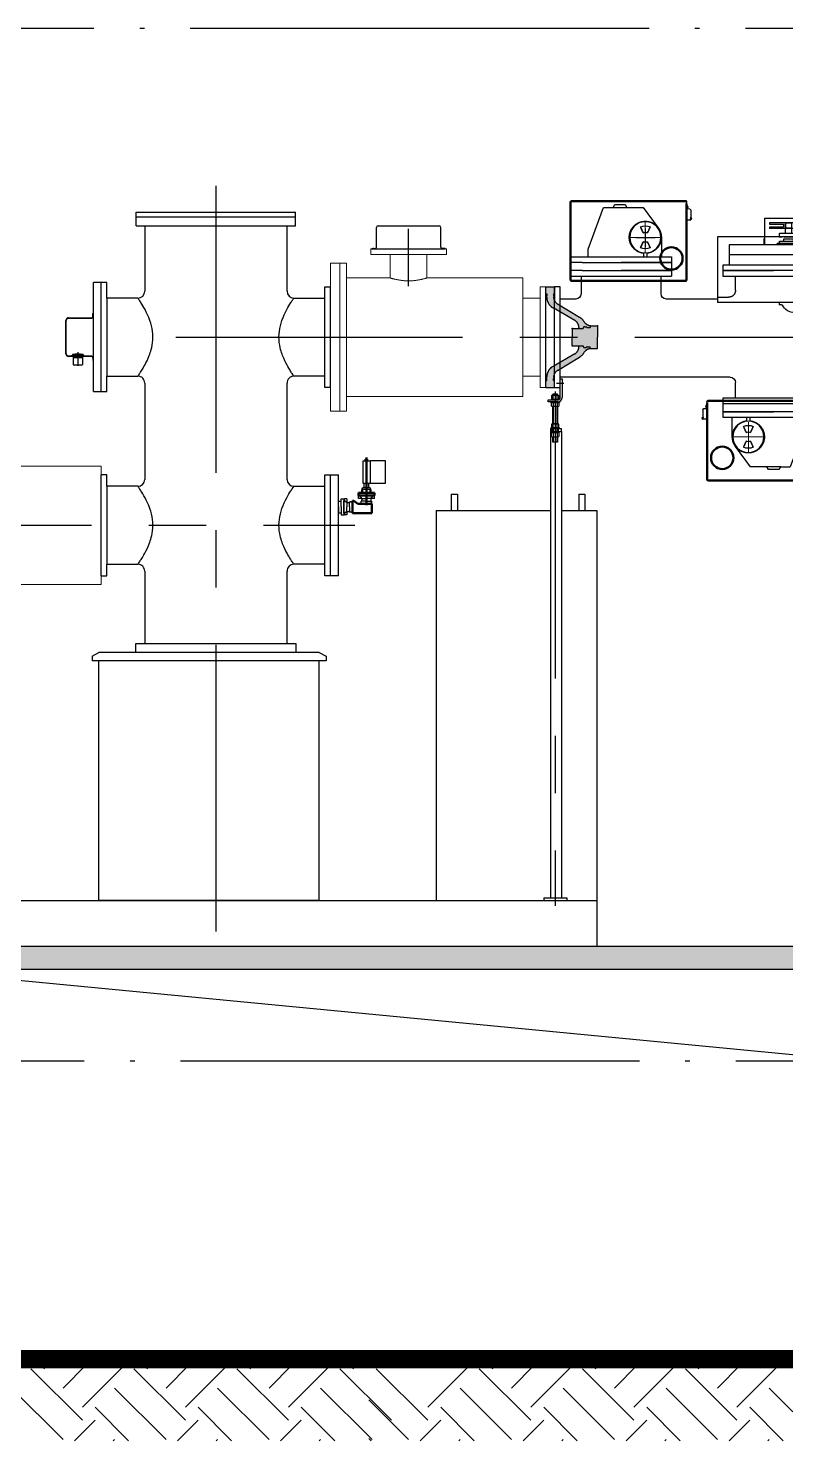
# Model space of a CAD drawing. Header units: millimetres. Extents: x 283073 to 367223, y 132052 to 191502.
# Drawn here: x 349493 to 352795, y 145501 to 151657 of the extents above; entities that cross this region are included whole.
import ezdxf

# ---------------------------------------------------------------- set-up
doc = ezdxf.new("R2010")
doc.units = ezdxf.units.MM
doc.header["$LTSCALE"] = 1000
for name, pattern in [('AM_ISO02W050x2', [3.75, 3, -0.75]), ('CENTER', [2, 1.25, -0.25, 0.25, -0.25]), ('DOTE', [2.42, 2, -0.2, 0.02, -0.2]), ('F', [0.75, 0.5, -0.25]), ('G', [2, 1.25, -0.25, 0.25, -0.25])]:
    doc.linetypes.add(name, pattern=pattern)
for name, color, linetype in [('01', 7, 'Continuous'), ('02', 1, 'Continuous'), ('04', 2, 'F'), ('05', 4, 'G'), ('10', 7, 'Continuous'), ('DOTE', 1, 'CENTER'), ('PUB_HATCH', 8, 'Continuous'), ('WALL', 255, 'Continuous')]:
    doc.layers.add(name, color=color, linetype=linetype)
doc.layers.add('AM_0N', color=7, linetype='Continuous', lineweight=50)

# ---------------------------------------------------------------- blocks, each defined once
blk = doc.blocks.new('户内Z型高位组合隔离接地开关')
at = {"color": 0, "linetype": 'Continuous', "lineweight": 0}
for p, q in [((-433.8, 440), (-433.8, 503)), ((-438.8, 435), (-501.8, 435)), ((-433.8, 435), (-436.3, 435)), ((-433.8, 435), (-433.8, 437.5)), ((-433.8, 435), (-431.3, 435)), ((-433.8, 435), (-433.8, 432.5)), ((-428.8, 435), (-365.8, 435)), ((-433.8, 430), (-433.8, 367)), ((-883, -499.1), (-883, -369.9)), ((-819.4, -434.5), (-946.6, -434.5))]:
    blk.add_line(p, q, dxfattribs=at)
at = {"layer": '01'}
for p, q in [((-627.2, 558.3), (-618.5, 559.1)), ((-618.3, 570.5), (-616.6, 570.5)), ((-618.3, 562.5), (-616.6, 562.5)), ((-616.6, 571), (-616.6, 562)), ((-615.8, 571), (-616.6, 571)), ((-616.6, 568.3), (-616.6, 570.5)), ((-616.6, 568.3), (-616.6, 570.5)), ((-616.6, 562.5), (-616.6, 564.6)), ((-616.6, 562.5), (-616.6, 564.6)), ((-616.6, 562), (-615.8, 562)), ((-615.8, 571.5), (-615.8, 562)), ((-615.8, 571.5), (-613.8, 571.5)), ((-615.8, 568.5), (-615.8, 571)), ((-615.8, 562), (-615.8, 564.5)), ((-613.8, 249), (-613.8, 588)), ((-301.3, 577.5), (-346.3, 577.5)), ((-634.3, 520.5), (-632.6, 520.5)), ((-634.3, 512.5), (-632.6, 512.5)), ((-631.8, 521), (-632.6, 521)), ((-632.6, 521), (-632.6, 512)), ((-632.6, 518.3), (-631.9, 518.5)), ((-631.9, 518), (-632.6, 518.3)), ((-632.6, 514.6), (-632.6, 518.3)), ((-631.9, 514.9), (-632.6, 514.6)), ((-632.6, 514.6), (-631.9, 514.5)), ((-632.6, 512), (-631.8, 512)), ((-631.9, 518.5), (-631.9, 514.5)), ((-631.8, 553.3), (-631.8, 518.5)), ((-631.8, 518.5), (-631.8, 521)), ((-631.8, 512), (-631.8, 514.5)), ((-631.8, 514.5), (-631.8, 511.5)), ((-613.8, 511.5), (-631.8, 511.5)), ((-1201, 436.9), (-1201, 151.4)), ((-1201, 436.9), (-786.6, 436.9)), ((-786.6, 436.9), (-749, 436.9)), ((-749, 436.9), (-749, 151.4)), ((-454.9, 480.3), (-442.9, 454.5)), ((-412.7, 480.3), (-424.7, 454.5)), ((-442.9, 415.5), (-454.9, 389.7)), ((-424.7, 415.5), (-412.7, 389.7)), ((-1186, 359), (-800, 359)), ((-108, 350.5), (-158, 350.5)), ((-158, 325.5), (-108, 325.5)), ((-108, 325.5), (-108, 350.5)), ((-108, 290.5), (-108, 325.5)), ((-502.2, 189.3), (-502.2, 265)), ((-158, 290.5), (-108, 290.5)), ((-108, 265.5), (-158, 265.5)), ((-153.8, 265), (-153.8, 189.3)), ((-108, 265.5), (-108, 290.5)), ((-1450, 220), (-1412, 220)), ((-1412, -220), (-1412, 220)), ((-1387, 220), (-1412, 220)), ((-1387, -220), (-1387, 220)), ((-63, 220), (-38, 220)), ((-63, -220), (-63, 220)), ((-38, -220), (-38, 220)), ((0, 220), (-38, 220)), ((-1257, 174.2), (-1387, 174.2)), ((-1201, 151.4), (-1085, 151.4)), ((-1153, 141.4), (-1153, 151.4)), ((-1151.5, 141.4), (-1153, 141.4)), ((-1151.5, 141.4), (-1144.5, 141.4)), ((-1142.1, 141.4), (-1144.5, 141.4)), ((-1085, 151.4), (-749, 151.4)), ((-1027.9, 141.4), (-1017, 141.4)), ((-1017, 151.4), (-1017, 141.4)), ((-749, 166), (-525.5, 166)), ((-130.5, 166), (-63, 166)), ((-1387, -174.2), (-1182.3, -174.2)), ((-803.7, -174.2), (-63, -174.2)), ((-803.7, -174.2), (-713, -174.2)), ((-1450, -220), (-1412, -220)), ((-1412, -220), (-1387, -220)), ((-1159, -197.5), (-1159, -265)), ((-827, -265), (-827, -197.5)), ((-38, -220), (-63, -220)), ((0, -220), (-38, -220)), ((-773, -265), (-1213, -265)), ((-1213, -265), (-1213, -290)), ((-1213, -290), (-773, -290)), ((-1213, -290), (-1213, -325)), ((-773, -292.5), (-773, -265)), ((-703, -620.5), (-703, -281.5)), ((-701, -298), (-703, -298)), ((-701, -298), (-701, -307.5)), ((-701, -301), (-701, -298.5)), ((-701, -298.5), (-700.2, -298.5)), ((-701, -307.5), (-701, -305)), ((-700.2, -307.5), (-701, -307.5)), ((-700.2, -298.5), (-700.2, -307.5)), ((-700.2, -301.2), (-700.2, -299)), ((-700.2, -301.2), (-700.2, -299)), ((-698.5, -299), (-700.2, -299)), ((-700.2, -307), (-700.2, -304.9)), ((-700.2, -307), (-700.2, -304.9)), ((-698.5, -307), (-700.2, -307)), ((-1213, -325), (-1213, -350)), ((-1088, -325), (-1213, -325)), ((-1213, -350), (-1088, -350)), ((-1132, -350), (-1132, -383)), ((-703, -358), (-685, -358)), ((-689.6, -311.2), (-698.3, -310.4)), ((-685, -316.2), (-685, -351)), ((-685, -348.5), (-684.2, -348.5)), ((-685, -351), (-685, -348.5)), ((-685, -357.5), (-685, -355)), ((-685, -355), (-685, -358)), ((-684.2, -357.5), (-685, -357.5)), ((-684.2, -351.2), (-684.9, -351)), ((-684.9, -351), (-684.9, -355)), ((-684.9, -351.5), (-684.2, -351.2)), ((-684.9, -354.6), (-684.2, -354.9)), ((-684.2, -354.9), (-684.9, -355)), ((-684.2, -348.5), (-684.2, -357.5)), ((-682.5, -349), (-684.2, -349)), ((-684.2, -354.9), (-684.2, -351.2)), ((-682.5, -357), (-684.2, -357)), ((-1132, -383), (-1088, -503.9)), ((-904.1, -389.2), (-892.1, -415)), ((-861.9, -389.2), (-873.9, -415)), ((-892.1, -454), (-904.1, -479.8)), ((-873.9, -454), (-861.9, -479.8))]:
    blk.add_line(p, q, dxfattribs=at)
at = {"layer": '01', "lineweight": 50}
for p, q in [((-613.8, 249), (-613.8, 583)), ((-609.8, 592), (-574.8, 592)), ((-574.8, 592), (-146.8, 592)), ((-146.8, 592), (-111.8, 592)), ((-107.8, 588), (-107.8, 249)), ((-107.8, 583), (-107.8, 249)), ((-574.8, 245), (-609.8, 245)), ((-575.8, 245), (-609.8, 245)), ((-146.8, 245), (-574.8, 245)), ((-111.8, 245), (-146.8, 245)), ((-1209, -281.5), (-1209, -620.5)), ((-1209, -286.5), (-1209, -620.5)), ((-1170, -277.5), (-1205, -277.5)), ((-742, -277.5), (-1170, -277.5)), ((-707, -277.5), (-742, -277.5)), ((-703, -620.5), (-703, -286.5)), ((-1205, -624.5), (-1170, -624.5)), ((-1170, -624.5), (-742, -624.5)), ((-742, -624.5), (-707, -624.5)), ((-741, -624.5), (-707, -624.5))]:
    blk.add_line(p, q, dxfattribs=at)
at = {"layer": '01', "ltscale": 20}
for p, q in [((-1102.5, 518), (-1102.5, 438)), ((-954.5, 518), (-1102.5, 518)), ((-954.5, 436.9), (-954.5, 518)), ((-1186, 315), (-1186, 403)), ((-1186, 403), (-1176, 403)), ((-1201, 315), (-1213, 315)), ((-1213, 315), (-1213, 290)), ((-1213, 290), (-1213, 265)), ((-1213, 290), (-1201, 290)), ((-1213, 265), (-1201, 265))]:
    blk.add_line(p, q, dxfattribs=at)
at = {"layer": '01', "linetype": 'Continuous', "lineweight": 15}
for p, q in [((-1450, 220), (-1450, -220)), ((0, 220), (0, -220))]:
    blk.add_line(p, q, dxfattribs=at)
at = {"layer": '01', "flags": 128}
for points in [[(-443.9, 456.7), (-445.6, 460.2), (-447.2, 463.6), (-448.7, 466.9), (-450.1, 470), (-451.4, 472.8), (-452.7, 475.6), (-453.9, 478), (-454.9, 480.3)], [(-423.7, 456.7), (-422, 460.2), (-420.4, 463.6), (-418.9, 466.9), (-417.5, 470), (-416.2, 472.8), (-414.9, 475.6), (-413.7, 478), (-412.7, 480.3)], [(-454.9, 389.7), (-453.9, 392), (-452.7, 394.4), (-451.4, 397.2), (-450.1, 400), (-448.7, 403.1), (-447.2, 406.4), (-445.6, 409.8), (-443.9, 413.3)], [(-412.7, 389.7), (-413.7, 392), (-414.9, 394.4), (-416.2, 397.2), (-417.5, 400), (-418.9, 403.1), (-420.4, 406.4), (-422, 409.8), (-423.7, 413.3)]]:
    blk.add_lwpolyline(points, dxfattribs=at)
at = {"layer": '01'}
for points in [[(-893.1, -412.8), (-894.8, -409.3), (-896.4, -405.9), (-897.9, -402.6), (-899.3, -399.5), (-900.6, -396.7), (-901.9, -393.9), (-903.1, -391.5), (-904.1, -389.2)], [(-872.9, -412.8), (-871.2, -409.3), (-869.6, -405.9), (-868.1, -402.6), (-866.7, -399.5), (-865.4, -396.7), (-864.1, -393.9), (-862.9, -391.5), (-861.9, -389.2)], [(-904.1, -479.8), (-903.1, -477.5), (-901.9, -475.1), (-900.6, -472.3), (-899.3, -469.5), (-897.9, -466.4), (-896.4, -463.1), (-894.8, -459.7), (-893.1, -456.2)], [(-861.9, -479.8), (-862.9, -477.5), (-864.1, -475.1), (-865.4, -472.3), (-866.7, -469.5), (-868.1, -466.4), (-869.6, -463.1), (-871.2, -459.7), (-872.9, -456.2)]]:
    blk.add_lwpolyline(points, dxfattribs=at)
for centre in [(-433.8, 435), (-883, -434.5)]:
    blk.add_circle(centre, 68, dxfattribs=at)
at = {"layer": '01', "lineweight": 50}
for centre in [(-547.5, 343.3), (-769.3, -526.2)]:
    blk.add_circle(centre, 48.9, dxfattribs=at)
at = {"layer": '01'}
for centre, radius, start, end in [((-626.8, 553.3), 5, 95, 180), ((-613.2, 566.5), 6.5, 142.456, 217.544), ((-618.8, 562), 3, 275, 0), ((-618.3, 562.6), 0.1, 217.544, 269.999), ((-629.2, 516.5), 6.5, 142.456, 217.544), ((-634.3, 520.4), 0.1, 90.001, 142.456), ((-634.3, 512.6), 0.1, 217.544, 269.999), ((-433.8, 435), 50, 65, 115), ((-433.8, 435), 21.5, 65, 115), ((-433.8, 435), 50, 245, 295), ((-433.8, 435), 21.5, 245, 295), ((-525.5, 189.3), 23.3, 270, 0), ((-130.5, 189.3), 23.3, 180, 270), ((-1142.1, 137.4), 4, 26.94436, 90), ((-1085, 166.4), 60, 206.94436, 333.05564), ((-1027.9, 137.4), 4, 90, 153.05564), ((-1182.3, -197.5), 23.3, 0, 90), ((-803.7, -197.5), 23.3, 90, 180), ((-698, -307.5), 3, 180, 265), ((-698.5, -306.9), 0.1, 270.001, 322.456), ((-703.6, -303), 6.5, 322.456, 37.544), ((-690, -316.2), 5, 0, 85), ((-682.5, -349.1), 0.1, 37.544, 89.999), ((-682.5, -356.9), 0.1, 270.001, 322.456), ((-687.6, -353), 6.5, 322.456, 37.544), ((-883, -434.5), 50, 65, 115), ((-883, -434.5), 21.5, 65, 115), ((-883, -434.5), 50, 245, 295), ((-883, -434.5), 21.5, 245, 295)]:
    blk.add_arc(centre, radius, start, end, dxfattribs=at)
at = {"layer": '01', "lineweight": 50}
for centre, start, end in [((-609.8, 588), 90, 180), ((-111.8, 588), 0, 90), ((-609.8, 249), 180, 270), ((-609.8, 249), 180, 270), ((-111.8, 249), 270, 0), ((-1205, -281.5), 90, 180), ((-707, -281.5), 0, 90), ((-1205, -620.5), 180, 270), ((-707, -620.5), 270, 0), ((-707, -620.5), 270, 0)]:
    blk.add_arc(centre, 4, start, end, dxfattribs=at)
at = {"layer": '02'}
for p, q in [((-392.4, 435), (-477.3, 435)), ((-433.8, 472.5), (-433.8, 392.2))]:
    blk.add_line(p, q, dxfattribs=at)
at = {"layer": '04', "linetype": 'AM_ISO02W050x2'}
for p, q in [((-619.7, 567), (-617.8, 567)), ((-619.7, 565.9), (-617.8, 565.9)), ((-619.3, 568.7), (-617.3, 566.5)), ((-619.3, 564.3), (-617.3, 566.5)), ((-617.8, 567), (-617.8, 565.9)), ((-635.7, 517), (-633.8, 517)), ((-635.7, 515.9), (-633.8, 515.9)), ((-635.3, 518.7), (-633.3, 516.5)), ((-635.3, 514.3), (-633.3, 516.5)), ((-633.8, 517), (-633.8, 515.9)), ((-697.5, -300.8), (-699.5, -303)), ((-697.5, -305.2), (-699.5, -303)), ((-699, -302.5), (-699, -303.6)), ((-697.1, -302.5), (-699, -302.5)), ((-697.1, -303.6), (-699, -303.6)), ((-681.5, -350.8), (-683.5, -353)), ((-681.5, -355.2), (-683.5, -353)), ((-683, -352.5), (-683, -353.6)), ((-681.1, -352.5), (-683, -352.5)), ((-681.1, -353.6), (-683, -353.6))]:
    blk.add_line(p, q, dxfattribs=at)
at = {"layer": '04', "ltscale": 20}
for p, q in [((-423.8, 565.5), (-489.9, 476.8)), ((-251, 565.5), (-423.8, 565.5)), ((-346.3, 577.5), (-353.2, 565.5)), ((-294.4, 565.5), (-301.3, 577.5)), ((-184.8, 383.5), (-251, 565.5)), ((-1102.5, 435.3), (-1102.5, 403)), ((-1101.5, 435.1), (-1101.5, 403)), ((-955.5, 403), (-955.5, 434.5)), ((-954.5, 403), (-954.5, 434.3)), ((-503.8, 435), (-503.8, 350.5)), ((-1172.3, 403), (-800, 403)), ((-1108, 408), (-1108, 403)), ((-1108, 408), (-1102.5, 408)), ((-1101.5, 408), (-1008, 408)), ((-1019, 418), (-1097, 418)), ((-1097, 418), (-1097, 408)), ((-1037, 428), (-1079, 428)), ((-1079, 428), (-1079, 418)), ((-1037, 418), (-1037, 428)), ((-1019, 408), (-1019, 418)), ((-1008, 403), (-1008, 408)), ((-952.5, 430), (-954.5, 430)), ((-952.5, 403), (-952.5, 430)), ((-800, 403), (-800, 315)), ((-503.8, 378.4), (-503.8, 350.5)), ((-184.8, 350.5), (-184.8, 383.5)), ((-773, 315), (-1201, 315)), ((-773, 290), (-773, 315)), ((-407, 350.5), (-548, 350.5)), ((-548, 350.5), (-548, 325.5)), ((-158, 325.5), (-548, 325.5)), ((-548, 325.5), (-328, 325.5)), ((-548, 325.5), (-548, 290.5)), ((-439.8, 365.3), (-439.8, 350.5)), ((-427.8, 350.5), (-427.8, 365.3)), ((-158, 350.5), (-407, 350.5)), ((-1201, 290), (-773, 290)), ((-1201, 265), (-880.5, 265)), ((-1159, 265), (-1159, 204.2)), ((-773, 290), (-993, 290)), ((-880.5, 265), (-773, 265)), ((-827, 249), (-827, 265)), ((-827, 204.1), (-827, 249)), ((-773, 265), (-773, 290)), ((-328, 290.5), (-548, 290.5)), ((-548, 290.5), (-328, 290.5)), ((-548, 290.5), (-548, 265.5)), ((-328, 265.5), (-548, 265.5)), ((-158, 290.5), (-328, 290.5)), ((-158, 265.5), (-328, 265.5)), ((-1189, 174.2), (-1257, 174.2)), ((-753.2, 174.2), (-797, 174.1)), ((-773, -325), (-773, -292.5)), ((-1088, -325), (-773, -325)), ((-1088, -350), (-914, -350)), ((-773, -325), (-993, -325)), ((-914, -350), (-773, -350)), ((-889, -350), (-889, -364.8)), ((-877, -364.8), (-877, -350)), ((-813, -434.5), (-813, -350)), ((-813, -377.9), (-813, -350)), ((-773, -350), (-773, -325)), ((-893, -565), (-826.9, -476.3)), ((-1088, -503.9), (-1065.8, -565)), ((-1025, -565), (-1065.8, -565)), ((-1025, -565), (-893, -565)), ((-1022.4, -565), (-1015.5, -577)), ((-1015.5, -577), (-970.5, -577)), ((-970.5, -577), (-963.6, -565))]:
    blk.add_line(p, q, dxfattribs=at)
at = {"layer": '04'}
for p, q in [((-1087.5, 498.4), (-974.5, 498.4)), ((-1071, 497.4), (-1072, 498.4)), ((-1071, 497.4), (-1071, 473.4)), ((-1071, 497.4), (-1045, 497.4)), ((-1045, 497.4), (-1044, 498.4)), ((-1045, 497.4), (-1045, 473.4)), ((-974.5, 498.4), (-974.5, 491.9)), ((-1097, 451.9), (-1098, 450.9)), ((-1098, 450.9), (-1098, 436.9)), ((-1039, 436.9), (-1098, 436.9)), ((-1097, 451.9), (-1077.5, 451.9)), ((-1087.9, 473.4), (-974.5, 473.4)), ((-1077.5, 451.9), (-1071.5, 451.9)), ((-1071, 474.4), (-1072, 473.4)), ((-1071.5, 451.9), (-1044.5, 451.9)), ((-1071, 474.4), (-1045, 474.4)), ((-1045, 474.4), (-1044, 473.4)), ((-1044.5, 451.9), (-1039, 451.9)), ((-1039, 451.9), (-1019, 451.9)), ((-974.5, 491.9), (-1035.5, 491.9)), ((-1035.5, 491.9), (-1035.5, 479.9)), ((-1035.5, 479.9), (-974.5, 479.9)), ((-1018, 436.9), (-1031, 436.9)), ((-1018, 450.9), (-1019, 451.9)), ((-1018, 450.9), (-1018, 436.9)), ((-974.5, 479.9), (-974.5, 473.4))]:
    blk.add_line(p, q, dxfattribs=at)
at = {"layer": '04', "ltscale": 5}
for p, q in [((-1071.8, 473.4), (-1071.8, 498.4)), ((-1044.2, 473.4), (-1044.2, 498.4))]:
    blk.add_line(p, q, dxfattribs=at)
at = {"layer": '04', "ltscale": 0.5}
for p, q in [((-1071.5, 473.4), (-1071.5, 451.9)), ((-1044.5, 451.9), (-1044.5, 473.4))]:
    blk.add_line(p, q, dxfattribs=at)
at = {"layer": '04', "ltscale": 20}
for centre, radius, start, end in [((-433.8, 435), 70, 274.9171, 265.0829), ((-1189, 204.2), 30, 270, 0), ((-797, 204.1), 30, 180, 270.02537), ((-883, -434.5), 70, 94.9171, 85.0829)]:
    blk.add_arc(centre, radius, start, end, dxfattribs=at)
at = {"layer": 'AM_0N'}
for p, q in [((-632.6, 518.3), (-632.6, 520.5)), ((-632.6, 518.3), (-632.6, 520.5)), ((-632.6, 512.5), (-632.6, 514.6)), ((-632.6, 512.5), (-632.6, 514.6)), ((-684.2, -351.2), (-684.2, -349)), ((-684.2, -351.2), (-684.2, -349)), ((-684.2, -357), (-684.2, -354.9)), ((-684.2, -357), (-684.2, -354.9))]:
    blk.add_line(p, q, dxfattribs=at)
for centre, start, end in [((-618.3, 570.4), 90.001, 142.456), ((-698.5, -299.1), 37.544, 89.999)]:
    blk.add_arc(centre, 0.1, start, end, dxfattribs=at)
blk = doc.blocks.new('户内死盆')
at = {"layer": '04'}
blk.add_hatch(color=256, dxfattribs=at).paths.add_polyline_path([(167.4, -153.8, 0.134383), (147.3, -132.8), (51, -75, -0.26336), (34, -45), (38, -45), (38, -39.6), (33.2, -39.6), (33.2, -31), (38, -31), (38, 0), (0, 0), (0, -31), (4.8, -31), (4.8, -39.6), (0, -39.6), (0, -45), (4, -45, 0.268565), (31.6, -92.7), (126.4, -147.1, -0.268565), (144, -177.5), (144, -182.5), (162.6, -182.5), (162.6, -182.5), (162.6, -182.5), (115, -182.5), (115, -220), (115, -257.5), (144.2, -257.5), (144, -257.7), (144, -262.5, -0.268565), (126.4, -292.9), (31.6, -347.3, 0.268565), (4, -395), (0, -395), (0, -399.7), (0.7, -400.4), (4.8, -400.4), (4.8, -409), (0, -409), (0, -440), (38, -440), (38, -409), (33.2, -409), (33.2, -400.4), (38, -400.4), (38, -395), (34, -395, -0.26336), (51, -365), (147.3, -307.2, 0.134383), (167.4, -286.2, -0.202595), (194, -270), (194, -270), (225, -270), (225, -220), (225, -170.5), (224.5, -170), (194, -170), (194, -171.3), (192.4, -169.7, -0.191905)])
for p, q in [((0, -440), (0, 0)), ((0, 0), (38, 0)), ((38, 0), (38, -31)), ((0, -31), (4.8, -31)), ((0, -39.6), (4.8, -39.6)), ((0, -39.6), (0, -45)), ((0, -45), (4, -45)), ((4.8, -31), (4.8, -39.6)), ((33.2, -31), (33.2, -39.6)), ((33.2, -31), (38, -31)), ((33.2, -39.6), (38, -39.6)), ((34, -45), (38, -45)), ((38, -31), (38, -61.2)), ((38, -39.6), (38, -45)), ((126.4, -147.1), (31.6, -92.7)), ((51, -75), (147.3, -132.8)), ((115, -182.5), (162.6, -182.5)), ((115, -182.5), (115, -220)), ((144, -177.5), (144, -182.5)), ((162.6, -182), (162.6, -182.5)), ((162.6, -182.5), (162.6, -182.5)), ((170.1, -174.5), (174.8, -174.5)), ((179.7, -177.5), (194, -177.5)), ((194, -171.3), (192.4, -169.7)), ((194, -170), (225, -170)), ((194, -170), (194, -177.5)), ((225, -170.5), (224.5, -170)), ((225, -170), (225, -220)), ((115, -257.5), (115, -220)), ((225, -270), (225, -220)), ((126.4, -292.9), (31.6, -347.3)), ((51, -365), (147.3, -307.2)), ((115, -257.5), (162.6, -257.5)), ((144, -257.7), (144.2, -257.5)), ((144, -262.5), (144, -257.5)), ((162.6, -258), (162.6, -257.5)), ((170.1, -265.5), (174.8, -265.5)), ((179.7, -262.5), (194, -262.5)), ((194, -270), (194, -262.5)), ((194, -270), (225, -270)), ((0, -395), (4, -395)), ((0, -400.4), (0, -395)), ((0.7, -400.4), (0, -399.7)), ((0, -400.4), (4.8, -400.4)), ((0, -409), (4.8, -409)), ((4.8, -409), (4.8, -400.4)), ((33.2, -409), (33.2, -400.4)), ((33.2, -400.4), (38, -400.4)), ((33.2, -409), (38, -409)), ((34, -395), (38, -395)), ((38, -440), (38, -381.6)), ((38, -400.4), (38, -395)), ((0, -440), (38, -440))]:
    blk.add_line(p, q, dxfattribs=at)
for centre, radius, start, end in [((59, -45), 55, 180, 240.13173), ((69, -45), 35, 180, 239.0175), ((109, -177.5), 35, 0, 60.13173), ((119, -180), 55, 28.40263, 59.0175), ((170.1, -182), 7.5, 90, 180), ((199.8, -130.4), 40, 215.84772, 261.65907), ((174.8, -177.3), 2.8, 27.664, 90), ((179.7, -174.7), 2.8, 207.664, 270), ((109, -262.5), 35, 299.86827, 0), ((119, -260), 55, 300.9825, 331.59737), ((170.1, -258), 7.5, 180, 270), ((199.8, -309.6), 40, 98.34093, 144.15228), ((174.8, -262.7), 2.8, 270, 332.336), ((179.7, -265.3), 2.8, 90, 152.336), ((59, -395), 55, 119.86827, 180), ((69, -395), 35, 120.9825, 180)]:
    blk.add_arc(centre, radius, start, end, dxfattribs=at)
for p in [(0, -45), (0, -45), (115, -182.5), (144, -182.5), (194, -170)]:
    blk.add_point(p, dxfattribs=at)
at = {"layer": '04', "color": 0, "linetype": 'ByBlock'}
for p in [(225, -170), (225, -170), (115, -256), (176.1, -277.3), (22.4, -353.9), (0, -395)]:
    blk.add_point(p, dxfattribs=at)
blk = doc.blocks.new('Z型间隔高位CT支撑')
at = {"layer": '01'}
for p, q in [((0, -62), (0, 20)), ((0, 20), (8, 20)), ((8, 20), (8, -62)), ((-38.6, -52.7), (-38.6, -68.3)), ((-34.5, -51.5), (-9.8, -51.5)), ((-32, -46.5), (-32, -51.5)), ((-12, -46.5), (-32, -46.5)), ((-30.4, -68.3), (-30.4, -52.7)), ((-13.9, -68.3), (-13.9, -52.7)), ((-12, -51.5), (-12, -46.5)), ((-5.6, -68.3), (-5.6, -52.7)), ((-52, -72), (-10, -72)), ((-52, -80), (-52, -72)), ((-10, -80), (-52, -80)), ((-40.5, -83), (-40.5, -80)), ((-40.5, -80), (-33, -80)), ((-33, -83), (-40.5, -83)), ((-38.6, -98.7), (-38.6, -83)), ((-38.6, -83), (-5.6, -83)), ((-37.1, -69.5), (-37.1, -72)), ((-6.9, -69.5), (-37.1, -69.5)), ((-37.1, -72), (-6.9, -72)), ((-34.5, -69.5), (-9.8, -69.5)), ((-34.5, -99.8), (-9.8, -99.8)), ((-33, -72), (-11, -72)), ((-33, -80), (-11, -80)), ((-11, -83), (-33, -83)), ((-32, -176), (-32, -99.8)), ((-30.4, -83), (-30.4, -98.7)), ((-22, -72), (-23.3, -69.5)), ((-20.8, -72), (-22, -69.5)), ((-13.9, -83), (-13.9, -98.7)), ((-12, -99.8), (-12, -176)), ((-11, -80), (-3.5, -80)), ((-3.5, -83), (-11, -83)), ((-6.9, -72), (-6.9, -69.5)), ((-5.6, -83), (-5.6, -98.7)), ((-3.5, -80), (-3.5, -83)), ((-38.6, -177.2), (-38.6, -192.8)), ((-34.5, -176), (-9.8, -176)), ((-30.4, -192.8), (-30.4, -177.2)), ((-13.9, -192.8), (-13.9, -177.2)), ((-5.6, -192.8), (-5.6, -177.2)), ((-35, -197), (-42, -197)), ((-42, -197), (6, -197)), ((-42, -197), (-42, -209)), ((-42, -209), (6, -209)), ((-42, -209), (-42, -2241.3)), ((-33, -194), (-40.5, -194)), ((-40.5, -194), (-40.5, -197)), ((-40.5, -197), (-33, -197)), ((-40.5, -209), (-33, -209)), ((-40.5, -212), (-40.5, -209)), ((-33, -212), (-40.5, -212)), ((-38.6, -231.3), (-38.6, -215.7)), ((-37.1, -212), (-6.9, -212)), ((-37.1, -214.5), (-37.1, -212)), ((-6.9, -214.5), (-37.1, -214.5)), ((-35, -209), (-35, -197)), ((-34.5, -214.5), (-9.8, -214.5)), ((-34.5, -232.5), (-9.8, -232.5)), ((-11, -194), (-33, -194)), ((-33, -197), (-11, -197)), ((-33, -209), (-11, -209)), ((-11, -212), (-33, -212)), ((-32, -209), (-32, -197)), ((-32, -256.5), (-32, -232.5)), ((-30.4, -215.7), (-30.4, -231.3)), ((-22, -212), (-23.3, -214.5)), ((-20.8, -212), (-22, -214.5)), ((-13.9, -215.7), (-13.9, -231.3)), ((-12, -197), (-12, -209)), ((-12, -232.5), (-12, -256.5)), ((-3.5, -194), (-11, -194)), ((-11, -197), (-3.5, -197)), ((-11, -209), (-3.5, -209)), ((-3.5, -212), (-11, -212)), ((-9, -197), (-9, -209)), ((-6.9, -212), (-6.9, -214.5)), ((-5.6, -215.7), (-5.6, -231.3)), ((-3.5, -197), (-3.5, -194)), ((-3.5, -209), (-3, -209)), ((-3.5, -209), (-3.5, -212)), ((6, -209), (6, -197)), ((6, -209), (6, -2241.3)), ((-12, -256.5), (-32, -256.5)), ((-72, -2241.3), (-72, -2253.3)), ((-72, -2241.3), (28, -2241.3)), ((28, -2241.3), (28, -2253.3))]:
    blk.add_line(p, q, dxfattribs=at)
for centre, radius, start, end in [((-34.5, -59.4), 7.93, 58.72282, 121.28169), ((-22.1, -81.5), 30, 74.06195, 105.93805), ((-9.8, -59.4), 7.93, 58.71664, 121.27718), ((-34.5, -61.6), 7.93, 238.71831, 301.27718), ((-34.5, -91.9), 7.93, 238.71664, 301.27718), ((-22.1, -39.5), 30, 254.06195, 285.93805), ((-22.1, -69.8), 30, 254.06195, 285.93805), ((-9.8, -61.6), 7.93, 238.72282, 301.28336), ((-9.8, -91.9), 7.93, 238.72282, 301.28336), ((-10, -62), 18, 270, 0), ((-10, -62), 10, 270, 0), ((-34.5, -183.9), 7.93, 58.72282, 121.28336), ((-22.1, -206), 30, 74.06195, 105.93805), ((-9.8, -183.9), 7.93, 58.71664, 121.27718), ((-34.5, -186.1), 7.93, 238.71664, 301.27718), ((-34.5, -222.4), 7.93, 58.72115, 121.28336), ((-34.5, -224.6), 7.93, 238.71664, 301.27885), ((-22.1, -164), 30, 254.06195, 285.93805), ((-22.1, -244.5), 30, 74.06172, 105.93828), ((-22.1, -202.5), 30, 254.06172, 285.93828), ((-9.8, -186.1), 7.93, 238.72282, 301.28336), ((-9.8, -222.4), 7.93, 58.71498, 121.27885), ((-9.8, -224.6), 7.93, 238.72115, 301.28502)]:
    blk.add_arc(centre, radius, start, end, dxfattribs=at)
at = {"layer": '02'}
for p, q in [((-29, -51.5), (-29, -46.5)), ((-15, -46.5), (-15, -51.5)), ((-29, -176), (-29, -99.8)), ((-15, -99.8), (-15, -176)), ((-29, -209), (-29, -197)), ((-29, -256.5), (-29, -232.5)), ((-15, -197), (-15, -209)), ((-15, -232.5), (-15, -256.5))]:
    blk.add_line(p, q, dxfattribs=at)
at = {"layer": '05'}
for p, q in [((16, 0), (-16, 0)), ((-22, -35.4), (-22, -2276.6))]:
    blk.add_line(p, q, dxfattribs=at)
blk = doc.blocks.new('户内U型间隔低位976CT')
at = {"layer": '01'}
for p, q in [((296, 392), (296, 478)), ((303, 485), (569, 485)), ((576, 392), (576, 478)), ((276, 385), (276, 387)), ((276, 387), (291, 387)), ((276, 385), (291, 385)), ((291, 385), (581, 385)), ((596, 387), (581, 387)), ((581, 385), (596, 385)), ((596, 385), (596, 387))]:
    blk.add_line(p, q, dxfattribs=at)
at = {"layer": '01', "linetype": 'Continuous', "lineweight": 15}
for p, q in [((271, 385), (601, 385)), ((271, 360), (271, 385)), ((601, 360), (601, 385)), ((106, -322.5), (106, 322.5)), ((106, 322.5), (136, 322.5)), ((136, -322.5), (136, 322.5)), ((136, 322.5), (166, 322.5)), ((166, -322.5), (166, 322.5)), ((271, 360), (601, 360)), ((166, 258), (356, 258)), ((516, 258), (974, 258)), ((974, 258), (976, 256)), ((976, -256), (976, 256)), ((25, 220), (0, 220)), ((0, 220), (0, -220)), ((25, -220), (25, 220)), ((25, 170), (106, 170)), ((25, -170), (106, -170)), ((0, -220), (25, -220)), ((166, -258), (974, -258)), ((974, -258), (976, -256)), ((106, -322.5), (136, -322.5)), ((136, -322.5), (166, -322.5))]:
    blk.add_line(p, q, dxfattribs=at)
at = {"layer": '01'}
for centre, radius, start, end in [((303, 478), 7, 90, 180), ((569, 478), 7, 0, 90), ((291, 392), 5, 270, 0), ((581, 392), 5, 180, 270)]:
    blk.add_arc(centre, radius, start, end, dxfattribs=at)
at = {"layer": '01', "linetype": 'Continuous', "lineweight": 15}
for points in [[(356, 360), (356, 258)], [(516, 258), (516, 360)]]:
    blk.add_open_spline(points, degree=1, dxfattribs=at)
for points, knots in [([(356, 258), (356, 258), (356, 258), (356.3, 257.9), (357.2, 257.6), (358.7, 257.2), (360.6, 256.6), (363, 255.9), (365.8, 255.1), (369.2, 254.2), (373, 253.2), (377.3, 252.2), (382, 251.2), (387.1, 250.1), (392.7, 249.1), (398.5, 248.1), (404.7, 247.3), (411, 246.5), (417.2, 246), (423.4, 245.6), (429.6, 245.3), (433.9, 245.3), (436, 245.3)], [0, 0, 0, 0, 0.010535, 0.061735, 0.114077, 0.166812, 0.217105, 0.267733, 0.319394, 0.371403, 0.423398, 0.475735, 0.529139, 0.582909, 0.636505, 0.690479, 0.745668, 0.801289, 0.850143, 0.899311, 0.94948, 1, 1, 1, 1]), ([(436, 245.3), (438.1, 245.3), (442.5, 245.3), (448.9, 245.6), (455.4, 246), (461.7, 246.6), (467.8, 247.3), (473.6, 248.1), (479.2, 249.1), (484.6, 250.1), (489.7, 251.1), (494.4, 252.1), (498.8, 253.2), (502.8, 254.2), (506.3, 255.2), (509.3, 256), (511.8, 256.7), (513.7, 257.3), (515.1, 257.7), (515.9, 258), (515.9, 258), (516, 258)], [0, 0, 0, 0, 0.050967, 0.102304, 0.154793, 0.207674, 0.258639, 0.309945, 0.362304, 0.415018, 0.467546, 0.520423, 0.574398, 0.628755, 0.682357, 0.736345, 0.791578, 0.847255, 0.899202, 0.951532, 1, 1, 1, 1])]:
    blk.add_open_spline(points, degree=3, knots=knots, dxfattribs=at)
at = {"layer": '05', "ltscale": 0.2}
blk.add_line((436, 222.7), (436, 489.4), dxfattribs=at)
at = {"layer": '05'}
for p, q in [((283, 382.4), (283, 388.8)), ((589, 382.4), (589, 389.6))]:
    blk.add_line(p, q, dxfattribs=at)
blk = doc.blocks.new('户内Z型间隔高位938CT')
at = {"layer": '01'}
for p, q in [((200, 392), (200, 478)), ((207, 485), (473, 485)), ((480, 392), (480, 478)), ((180, 387), (195, 387)), ((180, 385), (180, 387)), ((180, 385), (195, 385)), ((195, 385), (485, 385)), ((500, 387), (485, 387)), ((485, 385), (500, 385)), ((500, 385), (500, 387))]:
    blk.add_line(p, q, dxfattribs=at)
at = {"layer": '01', "linetype": 'Continuous', "lineweight": 15}
for p, q in [((175, 360), (175, 385)), ((175, 385), (505, 385)), ((505, 360), (505, 385)), ((0, -322.5), (0, 322.5)), ((0, 322.5), (40, 322.5)), ((40, -322.5), (40, 322.5)), ((40, 322.5), (70, 322.5)), ((70, -322.5), (70, 322.5)), ((175, 360), (505, 360)), ((70, 258), (260, 258)), ((420, 258), (838, 258)), ((838, -258), (838, 258)), ((913, -220), (913, 220)), ((936, 220), (913, 220)), ((938, 218), (936, 220)), ((938, -218), (938, 218)), ((838, 170), (913, 170)), ((838, -170), (913, -170)), ((936, -220), (913, -220)), ((936, -220), (938, -218)), ((70, -258), (838, -258)), ((0, -322.5), (40, -322.5)), ((40, -322.5), (70, -322.5))]:
    blk.add_line(p, q, dxfattribs=at)
at = {"layer": '01'}
for centre, radius, start, end in [((207, 478), 7, 90, 180), ((473, 478), 7, 0, 90), ((195, 392), 5, 270, 0), ((485, 392), 5, 180, 270)]:
    blk.add_arc(centre, radius, start, end, dxfattribs=at)
at = {"layer": '01', "linetype": 'Continuous', "lineweight": 15}
for points in [[(260, 360), (260, 258)], [(420, 258), (420, 360)]]:
    blk.add_open_spline(points, degree=1, dxfattribs=at)
for points, knots in [([(260, 258), (260, 258), (260, 258), (260.3, 257.9), (261.2, 257.6), (262.7, 257.2), (264.6, 256.6), (267, 255.9), (269.8, 255.1), (273.2, 254.2), (277, 253.2), (281.3, 252.2), (286, 251.2), (291.1, 250.1), (296.7, 249.1), (302.5, 248.1), (308.7, 247.3), (315, 246.5), (321.2, 246), (327.4, 245.6), (333.6, 245.3), (337.9, 245.3), (340, 245.3)], [0, 0, 0, 0, 0.010535, 0.061735, 0.114077, 0.166812, 0.217105, 0.267733, 0.319394, 0.371403, 0.423398, 0.475735, 0.529139, 0.582909, 0.636505, 0.690479, 0.745668, 0.801289, 0.850143, 0.899311, 0.94948, 1, 1, 1, 1]), ([(340, 245.3), (342.1, 245.3), (346.5, 245.3), (352.9, 245.6), (359.4, 246), (365.7, 246.6), (371.8, 247.3), (377.6, 248.1), (383.2, 249.1), (388.6, 250.1), (393.7, 251.1), (398.4, 252.1), (402.8, 253.2), (406.8, 254.2), (410.3, 255.2), (413.3, 256), (415.8, 256.7), (417.7, 257.3), (419.1, 257.7), (419.9, 258), (419.9, 258), (420, 258)], [0, 0, 0, 0, 0.050967, 0.102304, 0.154793, 0.207674, 0.258639, 0.309945, 0.362304, 0.415018, 0.467546, 0.520423, 0.574398, 0.628755, 0.682357, 0.736345, 0.791578, 0.847255, 0.899202, 0.951532, 1, 1, 1, 1])]:
    blk.add_open_spline(points, degree=3, knots=knots, dxfattribs=at)
at = {"layer": '05', "ltscale": 0.2}
blk.add_line((340, 222.7), (340, 489.4), dxfattribs=at)
at = {"layer": '05'}
for p, q in [((187, 382.4), (187, 388.8)), ((493, 382.4), (493, 389.6))]:
    blk.add_line(p, q, dxfattribs=at)

msp = doc.modelspace()

# ---------------------------------------------------------------- hatches: boundary and pattern name
at = {"layer": '01'}
msp.add_hatch(color=256, dxfattribs=at).paths.add_polyline_path([(355023.3, 147556.9), (355023.3, 147656.9), (348928.3, 147656.9), (348928.3, 147556.9)])

# ---------------------------------------------------------------- linework, layer by layer
at = {"color": 0, "linetype": 'ByBlock'}
for p in [(350868.9, 149595.7), (350897.5, 149593.2), (350941.9, 149620.7), (350946.9, 149598.7), (350946.9, 149598.3), (350989.4, 149592.2), (350991.9, 149620.7), (350868.9, 149545.7), (350891, 149550.7), (350891.3, 149550.7)]:
    msp.add_point(p, dxfattribs=at)
at = {"layer": '01'}
for p, q in [((349963.4, 150795.7), (349963.4, 150855.7)), ((349963.4, 150855.7), (350658.4, 150855.7)), ((349963.4, 150835.7), (350658.4, 150835.7)), ((350658.4, 150795.7), (350658.4, 150855.7)), ((349963.4, 150795.7), (350658.4, 150795.7)), ((350000.9, 150795.7), (350000.9, 150510.6)), ((350620.9, 150510.6), (350620.9, 150795.7)), ((349776.9, 150105.1), (349776.9, 150548.2)), ((349810.9, 150548.2), (349776.9, 150548.2)), ((349806.9, 150548.2), (349799.4, 150548.2)), ((349810.9, 150073.2), (349810.9, 150548.2)), ((349810.9, 150073.2), (349810.9, 150548.2)), ((349835.9, 150548.2), (349810.9, 150548.2)), ((349835.9, 150480.7), (349835.9, 150548.2)), ((350785.9, 150530.7), (350810.9, 150530.7)), ((350785.9, 150480.7), (350785.9, 150530.7)), ((350785.9, 150090.7), (350785.9, 150530.7)), ((350810.9, 150108.2), (350810.9, 150530.7)), ((349971, 150480.7), (349835.9, 150480.7)), ((349835.9, 150480.7), (349835.9, 150140.7)), ((350650.8, 150480.7), (350785.9, 150480.7)), ((349668.9, 150395.2), (349769.9, 150395.2)), ((349668.9, 150393.2), (349769.9, 150393.2)), ((349774.9, 150400.2), (349774.9, 150413.2)), ((349774.9, 150413.2), (349776.9, 150413.2)), ((349776.9, 150410.2), (349776.9, 150413.2)), ((349776.9, 150400.2), (349776.9, 150403.2)), ((349656.9, 150238.2), (349656.9, 150383.2)), ((349658.9, 150238.2), (349658.9, 150383.2)), ((349679.4, 150228.2), (349668.9, 150228.2)), ((349679.4, 150226.2), (349668.9, 150226.2)), ((349677.4, 150228.2), (349679.4, 150228.2)), ((349681.4, 150230.2), (349679.4, 150228.2)), ((349681.4, 150228.2), (349679.4, 150226.2)), ((349681.4, 150230.2), (349736.4, 150230.2)), ((349681.4, 150228.2), (349736.4, 150228.2)), ((349681.4, 150228.2), (349736.4, 150228.2)), ((349681.4, 150228.2), (349736.4, 150228.2)), ((349736.4, 150228.2), (349681.4, 150228.2)), ((349732.4, 150235.2), (349685.4, 150235.2)), ((349685.4, 150235.2), (349685.4, 150230.2)), ((349685.4, 150230.2), (349732.4, 150230.2)), ((349729.4, 150228.2), (349688.4, 150228.2)), ((349688.4, 150228.2), (349688.4, 150192.2)), ((349729.4, 150221.2), (349688.4, 150221.2)), ((349688.9, 150230.2), (349688.9, 150228.2)), ((349697.4, 150237.8), (349697.4, 150230.2)), ((349697.4, 150237.8), (349720.4, 150237.8)), ((349698.4, 150230.2), (349698.4, 150228.2)), ((349719.4, 150230.2), (349719.4, 150228.2)), ((349720.4, 150237.8), (349720.4, 150230.2)), ((349728.9, 150230.2), (349728.9, 150228.2)), ((349729.4, 150228.2), (349729.4, 150192.2)), ((349732.4, 150235.2), (349732.4, 150230.2)), ((349736.4, 150230.2), (349738.4, 150228.2)), ((349736.4, 150228.2), (349738.4, 150226.2)), ((349769.9, 150228.2), (349738.4, 150228.2)), ((349769.9, 150226.2), (349738.4, 150226.2)), ((349774.9, 150221.2), (349774.9, 150208.2)), ((349774.9, 150208.2), (349776.9, 150208.2)), ((349776.9, 150208.2), (349776.9, 150211.2)), ((349725.4, 150188.2), (349692.4, 150188.2)), ((349810.9, 150090.7), (349810.9, 150151)), ((350810.9, 150090.7), (350810.9, 150150.7)), ((349776.9, 150073.2), (349776.9, 150105.1)), ((349835.9, 150073.2), (349835.9, 150140.7)), ((349835.9, 150140.7), (349971, 150140.7)), ((349971, 150140.8), (349971, 150140.8)), ((350000.9, 150110.8), (350000.9, 150110.8)), ((350000.9, 150110.8), (350000.9, 149690.6)), ((350620.9, 149690.7), (350620.9, 150110.8)), ((350650.9, 150140.8), (350650.9, 150140.8)), ((350785.9, 150140.7), (350650.9, 150140.7)), ((350810.9, 150090.7), (350785.9, 150090.7)), ((349776.9, 150073.2), (349810.9, 150073.2)), ((349810.9, 150073.2), (349835.9, 150073.2)), ((350961.5, 149772.2), (350961.5, 149778.2)), ((350961.5, 149778.2), (350972.3, 149778.2)), ((350964.2, 149778.2), (350964.2, 149772.2)), ((350966.9, 149778.2), (350966.9, 149772.2)), ((350969.6, 149778.2), (350969.6, 149772.2)), ((350972.3, 149778.2), (350972.3, 149772.2)), ((350952.4, 149772.2), (350985.4, 149772.2)), ((350952.4, 149673.2), (350952.4, 149772.2)), ((350985.4, 149773.2), (351048.4, 149773.2)), ((350985.4, 149672.2), (350985.4, 149773.2)), ((351048.4, 149773.2), (351048.4, 149672.2)), ((349835.9, 149710.7), (349810.9, 149710.7)), ((349810.9, 149270.7), (349810.9, 149710.7)), ((349810.9, 149270.7), (349810.9, 149710.7)), ((349835.9, 149660.7), (349835.9, 149710.7)), ((349971, 149660.7), (349835.9, 149660.7)), ((349835.9, 149660.7), (349835.9, 149320.7)), ((350650.8, 149660.7), (350785.9, 149660.7)), ((350785.9, 149710.7), (350810.9, 149710.7)), ((350785.9, 149270.7), (350785.9, 149710.7)), ((350810.9, 149710.7), (350844.9, 149710.7)), ((350810.9, 149270.7), (350810.9, 149710.7)), ((350844.9, 149302.6), (350844.9, 149710.7)), ((350948.9, 149650.2), (350949.9, 149653.7)), ((350984, 149653.7), (350949.9, 149653.7)), ((350985.4, 149673.2), (350952.4, 149673.2)), ((350956.9, 149653.7), (350956.9, 149673.2)), ((350976.9, 149653.7), (350976.9, 149673.2)), ((350984.9, 149650.2), (350984, 149653.7)), ((351048.4, 149672.2), (350985.4, 149672.2)), ((350844.9, 149595.7), (350856.9, 149595.7)), ((350844.9, 149570.7), (350844.9, 149595.7)), ((350856.9, 149605.7), (350868.9, 149605.7)), ((350856.9, 149570.7), (350856.9, 149605.7)), ((350868.9, 149605.7), (350868.9, 149570.7)), ((350868.9, 149595.7), (350875.9, 149595.7)), ((350868.9, 149545.7), (350868.9, 149595.7)), ((350871.2, 149605.9), (350870.2, 149604.9)), ((350870.2, 149604.9), (350870.2, 149595.9)), ((350875.9, 149595.9), (350870.2, 149595.9)), ((350881.2, 149605.9), (350871.2, 149605.9)), ((350875.9, 149595.9), (350875.9, 149593.2)), ((350882.2, 149593.4), (350875.9, 149593.4)), ((350875.9, 149593.2), (350881.9, 149593.2)), ((350881.2, 149605.9), (350882.2, 149604.9)), ((350881.9, 149593.2), (350881.9, 149570.7)), ((350881.9, 149590.7), (350893.9, 149590.7)), ((350882.2, 149604.9), (350882.2, 149593.4)), ((350893.9, 149593.2), (350905.9, 149593.2)), ((350893.9, 149570.7), (350893.9, 149593.2)), ((350905.9, 149593.2), (350905.9, 149548.2)), ((350933, 149619.5), (350932, 149618.5)), ((350932, 149608.5), (350932, 149618.5)), ((350933, 149607.5), (350932, 149608.5)), ((350941.9, 149619.5), (350933, 149619.5)), ((350944.4, 149607.5), (350933, 149607.5)), ((350941.7, 149619.5), (350941.7, 149613.7)), ((350944.4, 149613.7), (350941.7, 149613.7)), ((350941.9, 149613.7), (350941.9, 149620.7)), ((350941.9, 149620.7), (350991.9, 149620.7)), ((350944.1, 149613.7), (350944.1, 149607.5)), ((350944.4, 149607.5), (350944.4, 149613.7)), ((350944.4, 149607.7), (350966.9, 149607.7)), ((350944.4, 149583.7), (350944.4, 149595.7)), ((350944.4, 149591.1), (350944.4, 149595.7)), ((350966.9, 149595.7), (350944.4, 149595.7)), ((350946.9, 149607.7), (350946.9, 149595.7)), ((350948.9, 149650.2), (350949.9, 149646.7)), ((350984.9, 149646.7), (350948.9, 149646.7)), ((350989.4, 149607.7), (350966.9, 149607.7)), ((350966.9, 149595.7), (350989.4, 149595.7)), ((350984.9, 149650.2), (350984, 149646.7)), ((350986.9, 149607.7), (350986.9, 149595.7)), ((350989.4, 149613.7), (350989.4, 149607.7)), ((350992, 149613.7), (350989.4, 149613.7)), ((350989.4, 149595.7), (350989.4, 149583.7)), ((350989.5, 149607.5), (350989.5, 149613.7)), ((351001, 149607.5), (350989.5, 149607.5)), ((350991.9, 149620.7), (350991.9, 149613.7)), ((351001, 149619.5), (350992, 149619.5)), ((350992, 149613.7), (350992, 149619.5)), ((351002, 149618.5), (351001, 149619.5)), ((351002, 149608.5), (351001, 149607.5)), ((351002, 149608.5), (351002, 149618.5)), ((351336.5, 149625.7), (351363.4, 149625.7)), ((351336.5, 149625.7), (351336.5, 149555.7)), ((351363.4, 149625.7), (351363.4, 149555.7)), ((351892.8, 149625.7), (351919.7, 149625.7)), ((351892.8, 149625.7), (351892.8, 149555.7)), ((351919.7, 149625.7), (351919.7, 149555.7)), ((350844.9, 149570.7), (350844.9, 149545.7)), ((350844.9, 149545.7), (350856.9, 149545.7)), ((350856.9, 149570.7), (350856.9, 149535.7)), ((350856.9, 149535.7), (350868.9, 149535.7)), ((350868.9, 149570.7), (350868.9, 149535.7)), ((350875.9, 149545.7), (350868.9, 149545.7)), ((350870.2, 149545.7), (350870.2, 149536.9)), ((350870.2, 149545.5), (350875.9, 149545.5)), ((350870.2, 149536.9), (350871.2, 149535.9)), ((350881.2, 149535.9), (350871.2, 149535.9)), ((350882.2, 149548.2), (350875.9, 149548.2)), ((350875.9, 149548.2), (350875.9, 149545.5)), ((350875.9, 149547.9), (350882.2, 149547.9)), ((350882.2, 149536.9), (350881.2, 149535.9)), ((350881.9, 149548.2), (350881.9, 149570.7)), ((350881.9, 149550.7), (350893.9, 149550.7)), ((350882.2, 149548.2), (350882.2, 149536.9)), ((350893.9, 149570.7), (350893.9, 149548.2)), ((350905.9, 149548.2), (350893.9, 149548.2)), ((350898.5, 149548.2), (350893.9, 149548.2)), ((350989.4, 149583.7), (350944.4, 149583.7)), ((351270.9, 149555.7), (351769.9, 149555.7)), ((351270.9, 149555.7), (351270.9, 147855.7)), ((351817.9, 149555.7), (351970.9, 149555.7)), ((351970.9, 149555.7), (351970.9, 147855.7)), ((349810.9, 149288.2), (349810.9, 149331)), ((349835.9, 149320.7), (349971, 149320.7)), ((349835.9, 149270.7), (349835.9, 149320.7)), ((349971, 149320.8), (349971, 149320.8)), ((350000.9, 149290.8), (350000.9, 148973.7)), ((350620.9, 148973.7), (350620.9, 149290.8)), ((350650.9, 149320.8), (350650.9, 149320.8)), ((350785.9, 149320.7), (350650.9, 149320.7)), ((350844.9, 149270.7), (350844.9, 149302.6)), ((349810.9, 149270.7), (349835.9, 149270.7)), ((350810.9, 149270.7), (350785.9, 149270.7)), ((350844.9, 149270.7), (350810.9, 149270.7)), ((349960.9, 148973.7), (349960.9, 148935.7)), ((350660.9, 148973.7), (349960.9, 148973.7)), ((350660.9, 148935.7), (350660.9, 148973.7)), ((349770.9, 148920.7), (349800.9, 148935.7)), ((349770.9, 148920.7), (349770.9, 148900.7)), ((350760.9, 148935.7), (349800.9, 148935.7)), ((350760.9, 148935.7), (350790.9, 148920.7)), ((350790.9, 148920.7), (350790.9, 148900.7)), ((350790.9, 148900.7), (349770.9, 148900.7)), ((349800.9, 147855.7), (349800.9, 148900.7)), ((350760.9, 147855.7), (350760.9, 148900.7)), ((350760.9, 147855.7), (349800.9, 147855.7)), ((351270.4, 147855.7), (351970.9, 147855.7)), ((360122.9, 146482.2), (348928.3, 147556.9))]:
    msp.add_line(p, q, dxfattribs=at)
at = {"layer": '01', "lineweight": 50, "ltscale": 0.5}
for p, q in [((350905.9, 149544.2), (350905.9, 149597.2)), ((350911.6, 149597.2), (350905.9, 149597.2)), ((350911.6, 149597.2), (350929.4, 149583.7)), ((350931.9, 149632.7), (350931.9, 149620.7)), ((350966.9, 149632.7), (350931.9, 149632.7)), ((350966.9, 149620.7), (350931.9, 149620.7)), ((350948.9, 149646.7), (350948.9, 149632.7)), ((350966.9, 149632.7), (351001.9, 149632.7)), ((350966.9, 149620.7), (351001.9, 149620.7)), ((350984.9, 149646.7), (350984.9, 149632.7)), ((351001.9, 149632.7), (351001.9, 149620.7)), ((350905.9, 149544.2), (350990.9, 149544.2)), ((350929.4, 149583.7), (350990.9, 149583.7)), ((350990.9, 149544.2), (350990.9, 149583.7))]:
    msp.add_line(p, q, dxfattribs=at)
at = {"layer": '01', "flags": 128}
for points in [[(349971, 150140.8), (349971.2, 150141.1), (349972.1, 150142.5), (349973.7, 150144.7), (349975.8, 150147.9), (349978.5, 150152), (349980.8, 150155.5), (349982.9, 150158.7), (349985.2, 150162.3), (349987.7, 150166.2), (349990.6, 150171), (349993.6, 150176.1), (349997.2, 150182.4), (350001, 150189.1), (350005.8, 150198.3), (350010.6, 150208.1), (350015.4, 150218.7), (350020, 150230), (350022.4, 150236.5), (350024.7, 150243.3), (350026.9, 150250.2), (350028.9, 150257.3), (350031, 150266.1), (350032.8, 150275.2), (350034.6, 150287.1), (350035.6, 150299.4), (350036, 150311.9), (350035.5, 150324.5), (350034.4, 150335.6), (350032.5, 150347.9), (350029.9, 150360.1), (350026.7, 150372), (350022.9, 150383.6), (350018.1, 150396.3), (350012.9, 150408.3), (350007.4, 150419.9), (350001.9, 150430.7), (349997.1, 150439.2), (349992.5, 150447.2), (349988.1, 150454.5), (349984, 150461.1), (349981.9, 150464.4), (349979.3, 150468.3), (349977, 150471.7), (349974.9, 150474.9), (349973.2, 150477.4), (349971.8, 150479.4), (349971, 150480.6), (349971, 150480.6)], [(350650.9, 150140.8), (350650.6, 150141.1), (350649.7, 150142.5), (350648.2, 150144.7), (350646, 150147.9), (350643.3, 150152), (350641, 150155.5), (350638.9, 150158.7), (350636.6, 150162.3), (350634.2, 150166.2), (350631.3, 150171), (350628.2, 150176.1), (350624.6, 150182.4), (350620.9, 150189.1), (350616.1, 150198.3), (350611.2, 150208.1), (350606.4, 150218.7), (350601.8, 150230), (350599.4, 150236.5), (350597.1, 150243.3), (350594.9, 150250.2), (350593, 150257.3), (350590.8, 150266.1), (350589, 150275.2), (350587.3, 150287.1), (350586.2, 150299.4), (350585.9, 150311.9), (350586.4, 150324.5), (350587.4, 150335.6), (350589.3, 150347.9), (350591.9, 150360.1), (350595.2, 150372), (350598.9, 150383.6), (350603.7, 150396.3), (350608.9, 150408.3), (350614.4, 150419.9), (350620, 150430.7), (350624.7, 150439.2), (350629.3, 150447.2), (350633.7, 150454.5), (350637.8, 150461.1), (350640, 150464.4), (350642.5, 150468.3), (350644.8, 150471.7), (350646.9, 150474.9), (350648.6, 150477.4), (350650, 150479.4), (350650.8, 150480.6), (350650.8, 150480.6)], [(349971, 149320.8), (349971.2, 149321.1), (349972.1, 149322.5), (349973.7, 149324.7), (349975.8, 149327.9), (349978.5, 149332), (349980.8, 149335.5), (349982.9, 149338.7), (349985.2, 149342.3), (349987.7, 149346.2), (349990.6, 149351), (349993.6, 149356.1), (349997.2, 149362.4), (350001, 149369.1), (350005.8, 149378.3), (350010.6, 149388.1), (350015.4, 149398.7), (350020, 149410), (350022.4, 149416.5), (350024.7, 149423.3), (350026.9, 149430.2), (350028.9, 149437.3), (350031, 149446.1), (350032.8, 149455.2), (350034.6, 149467.1), (350035.6, 149479.4), (350036, 149491.9), (350035.5, 149504.5), (350034.4, 149515.6), (350032.5, 149527.9), (350029.9, 149540.1), (350026.7, 149552), (350022.9, 149563.6), (350018.1, 149576.3), (350012.9, 149588.3), (350007.4, 149599.9), (350001.9, 149610.7), (349997.1, 149619.2), (349992.5, 149627.2), (349988.1, 149634.5), (349984, 149641.1), (349981.9, 149644.4), (349979.3, 149648.3), (349977, 149651.7), (349974.9, 149654.9), (349973.2, 149657.4), (349971.8, 149659.4), (349971, 149660.6), (349971, 149660.6)], [(350650.9, 149320.8), (350650.6, 149321.1), (350649.7, 149322.5), (350648.2, 149324.7), (350646, 149327.9), (350643.3, 149332), (350641, 149335.5), (350638.9, 149338.7), (350636.6, 149342.3), (350634.2, 149346.2), (350631.3, 149351), (350628.2, 149356.1), (350624.6, 149362.4), (350620.9, 149369.1), (350616.1, 149378.3), (350611.2, 149388.1), (350606.4, 149398.7), (350601.8, 149410), (350599.4, 149416.5), (350597.1, 149423.3), (350594.9, 149430.2), (350593, 149437.3), (350590.8, 149446.1), (350589, 149455.2), (350587.3, 149467.1), (350586.2, 149479.4), (350585.9, 149491.9), (350586.4, 149504.5), (350587.4, 149515.6), (350589.3, 149527.9), (350591.9, 149540.1), (350595.2, 149552), (350598.9, 149563.6), (350603.7, 149576.3), (350608.9, 149588.3), (350614.4, 149599.9), (350620, 149610.7), (350624.7, 149619.2), (350629.3, 149627.2), (350633.7, 149634.5), (350637.8, 149641.1), (350640, 149644.4), (350642.5, 149648.3), (350644.8, 149651.7), (350646.9, 149654.9), (350648.6, 149657.4), (350650, 149659.4), (350650.8, 149660.6), (350650.8, 149660.6)]]:
    msp.add_lwpolyline(points, dxfattribs=at)
at = {"layer": '01'}
msp.add_lwpolyline([(351970.9, 147855.7), (351970.9, 147655.7), (347136.9, 147655.7), (347136.9, 147855.7)], close=True, dxfattribs=at)
at = {"layer": '01', "const_width": 80}
msp.add_lwpolyline([(348728.3, 145856.9), (361078.3, 145856.9), (362497.3, 145856.9)], dxfattribs=at)
at = {"layer": '01'}
for centre, radius, start, end in [((349970.9, 150510.7), 30, 270.12012, 359.71909), ((350650.9, 150510.7), 30, 180.28091, 269.87988), ((349668.9, 150383.2), 12, 90, 180), ((349668.9, 150383.2), 10, 90, 180), ((349769.9, 150400.2), 7, 270, 0), ((349769.9, 150400.2), 5, 270, 0), ((349668.9, 150238.2), 12, 180, 270), ((349668.9, 150238.2), 10, 180, 270), ((349769.9, 150221.2), 7, 0, 90), ((349769.9, 150221.2), 5, 0, 90), ((349692.4, 150192.2), 4, 180, 270), ((349725.4, 150192.2), 4, 270, 0), ((349971, 150110.8), 29.9, 359.97238, 90.05786), ((350650.9, 150110.8), 29.9, 89.94214, 180.02762), ((349970.9, 149690.7), 30, 270.12012, 359.71909), ((350650.9, 149690.7), 30, 180.28091, 269.87988), ((349971, 149290.8), 29.9, 359.97238, 90.05786), ((350650.9, 149290.8), 29.9, 89.94214, 180.02762)]:
    msp.add_arc(centre, radius, start, end, dxfattribs=at)
at = {"layer": '05'}
for p, q in [((350310.9, 150969.9, 0), (350310.9, 147655.7, 0)), ((350136.4, 150310.7), (354808.9, 150310.2, 0)), ((349708.9, 150245.8), (349708.9, 150186.3)), ((349708.9, 150243.7), (349708.9, 150215.5)), ((346519, 149490.7), (350916.6, 149490.7))]:
    msp.add_line(p, q, dxfattribs=at)
at = {"layer": '05', "lineweight": 50, "ltscale": 0.5}
msp.add_line((350966.9, 149578.3), (350966.9, 149785.8), dxfattribs=at)
at = {"layer": '10'}
for p, q in [((349774.9, 150410.2), (349774.9, 150410.3)), ((349776.9, 150412.7), (349776.4, 150413.2)), ((349776.9, 150210.7), (349776.4, 150211.2))]:
    msp.add_line(p, q, dxfattribs=at)
at = {"layer": 'DOTE', "linetype": 'DOTE'}
for p, q in [((340519.3, 151656.9), (362506.3, 151656.9)), ((340477, 147656.9), (355023.3, 147656.9)), ((340477, 147156.9), (355023.3, 147156.9))]:
    msp.add_line(p, q, dxfattribs=at)
at = {"layer": 'PUB_HATCH'}
for p, q in [((350978.1, 145839.2), (351010.2, 145871.3)), ((349728.7, 145590.6), (349504.2, 145815.1)), ((349560.3, 145815.1), (349578.3, 145833.1)), ((349644.5, 145730.9), (349746.7, 145833.1)), ((349728.7, 145646.8), (349915.1, 145833.1)), ((350177.7, 145590.6), (349953.2, 145815.1)), ((350009.3, 145815.1), (350027.4, 145833.1)), ((350093.5, 145730.9), (350195.7, 145833.1)), ((350177.7, 145646.8), (350364.1, 145833.1)), ((350626.7, 145590.6), (350402.2, 145815.1)), ((350458.4, 145815.1), (350476.4, 145833.1)), ((350542.6, 145730.9), (350644.7, 145833.1)), ((350626.7, 145646.8), (350813.1, 145833.1)), ((351075.8, 145590.6), (350851.2, 145815.1)), ((350907.4, 145815.1), (350925.4, 145833.1)), ((351234.7, 145590.6), (351010.2, 145815.1)), ((351234.7, 145646.8), (351421.1, 145833.1)), ((351683.7, 145590.6), (351459.2, 145815.1)), ((351515.3, 145815.1), (351533.3, 145833.1)), ((351599.5, 145730.9), (351701.7, 145833.1)), ((351683.7, 145646.8), (351870.1, 145833.1)), ((352132.7, 145590.6), (351908.2, 145815.1)), ((351964.3, 145815.1), (351982.3, 145833.1)), ((352048.5, 145730.9), (352150.7, 145833.1)), ((352132.7, 145646.8), (352319.1, 145833.1)), ((352581.7, 145590.6), (352357.2, 145815.1)), ((352413.3, 145815.1), (352431.3, 145833.1)), ((352497.5, 145730.9), (352599.7, 145833.1)), ((352581.7, 145646.8), (352768.1, 145833.1)), ((349644.5, 145506.4), (349420, 145730.9)), ((350093.5, 145506.4), (349869, 145730.9)), ((350542.6, 145506.4), (350318, 145730.9)), ((350991.6, 145506.4), (350767.1, 145730.9)), ((351599.5, 145506.4), (351375, 145730.9)), ((352048.5, 145506.4), (351824, 145730.9)), ((352497.5, 145506.4), (352273, 145730.9)), ((352946.5, 145506.4), (352722, 145730.9)), ((351150.5, 145506.4), (350978.1, 145678.9)), ((349695.2, 145501), (349784.8, 145590.6)), ((349930.6, 145501), (349784.8, 145646.8)), ((350144.2, 145501), (350233.9, 145590.6)), ((350379.6, 145501), (350233.9, 145646.8)), ((350593.2, 145501), (350682.9, 145590.6)), ((350828.6, 145501), (350682.9, 145646.8)), ((351201.2, 145501), (351290.8, 145590.6)), ((351436.6, 145501), (351290.8, 145646.8)), ((351650.2, 145501), (351739.8, 145590.6)), ((351885.6, 145501), (351739.8, 145646.8)), ((352099.2, 145501), (352188.8, 145590.6)), ((352334.6, 145501), (352188.8, 145646.8)), ((352548.2, 145501), (352637.8, 145590.6)), ((352783.6, 145501), (352637.8, 145646.8)), ((349863.6, 145501), (349869, 145506.4)), ((350312.6, 145501), (350318, 145506.4)), ((350761.6, 145501), (350767.1, 145506.4)), ((350987.5, 145501), (350978.1, 145510.5)), ((351369.6, 145501), (351375, 145506.4)), ((351818.6, 145501), (351824, 145506.4)), ((352267.6, 145501), (352273, 145506.4)), ((352716.6, 145501), (352722, 145506.4))]:
    msp.add_line(p, q, dxfattribs=at)
at = {"layer": 'WALL'}
for p, q in [((343453.3, 147656.9), (355023.3, 147656.9)), ((343453.3, 147556.9), (355023.3, 147556.9))]:
    msp.add_line(p, q, dxfattribs=at)

# ---------------------------------------------------------------- block references
at = {"layer": '01', "xscale": -1}
msp.add_blockref('户内Z型高位组合隔离接地开关', (351748.9, 150310.7), dxfattribs=at)
at = {"layer": '01'}
for name, p in [('户内Z型间隔高位938CT', (350810.9, 150310.7)), ('Z型间隔高位CT支撑', (351811.9, 150109)), ('户内U型间隔低位976CT', (348834.9, 149490.7))]:
    msp.add_blockref(name, p, dxfattribs=at)
at = {"layer": '02'}
msp.add_blockref('户内死盆', (351748.9, 150530.7), dxfattribs=at)

doc.saveas('drawing.dxf')
